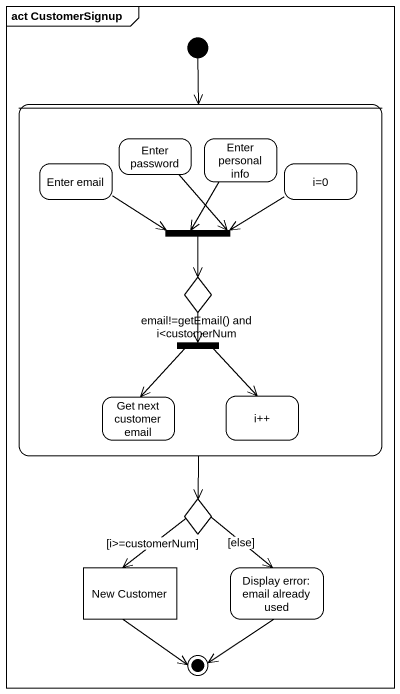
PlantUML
@startuml
mainframe act CustomerSignup
hide empty description
state " " as state1 {
  state "Enter password" as Enter_password
  state "Enter personal info" as Enter_personal_info
  state "Enter email" as Enter_email
  state "i=0" as i_0
  state fork1 <<join>>
  state "email!=getEmail() and i<customerNum" as email_getEmail_and_i <<choice>>
  state fork2 <<fork>>
  state "Get next customer email" as Get_next_customer_email
  state "i++" as i
}
state choice1 <<choice>>
state "New Customer" as New_Customer <<object>>
state "Display error: email already used" as Display_error_email_already
[*] --> state1
state1 --> choice1
Enter_password --> fork1
Enter_personal_info --> fork1
Enter_email -right-> fork1
i_0 -left-> fork1
fork1 --> email_getEmail_and_i
email_getEmail_and_i --> fork2
fork2 --> Get_next_customer_email
fork2 --> i
choice1 --> New_Customer : [i>=customerNum]
choice1 --> Display_error_email_already : [else]
New_Customer --> [*]
Display_error_email_already --> [*]
@enduml
